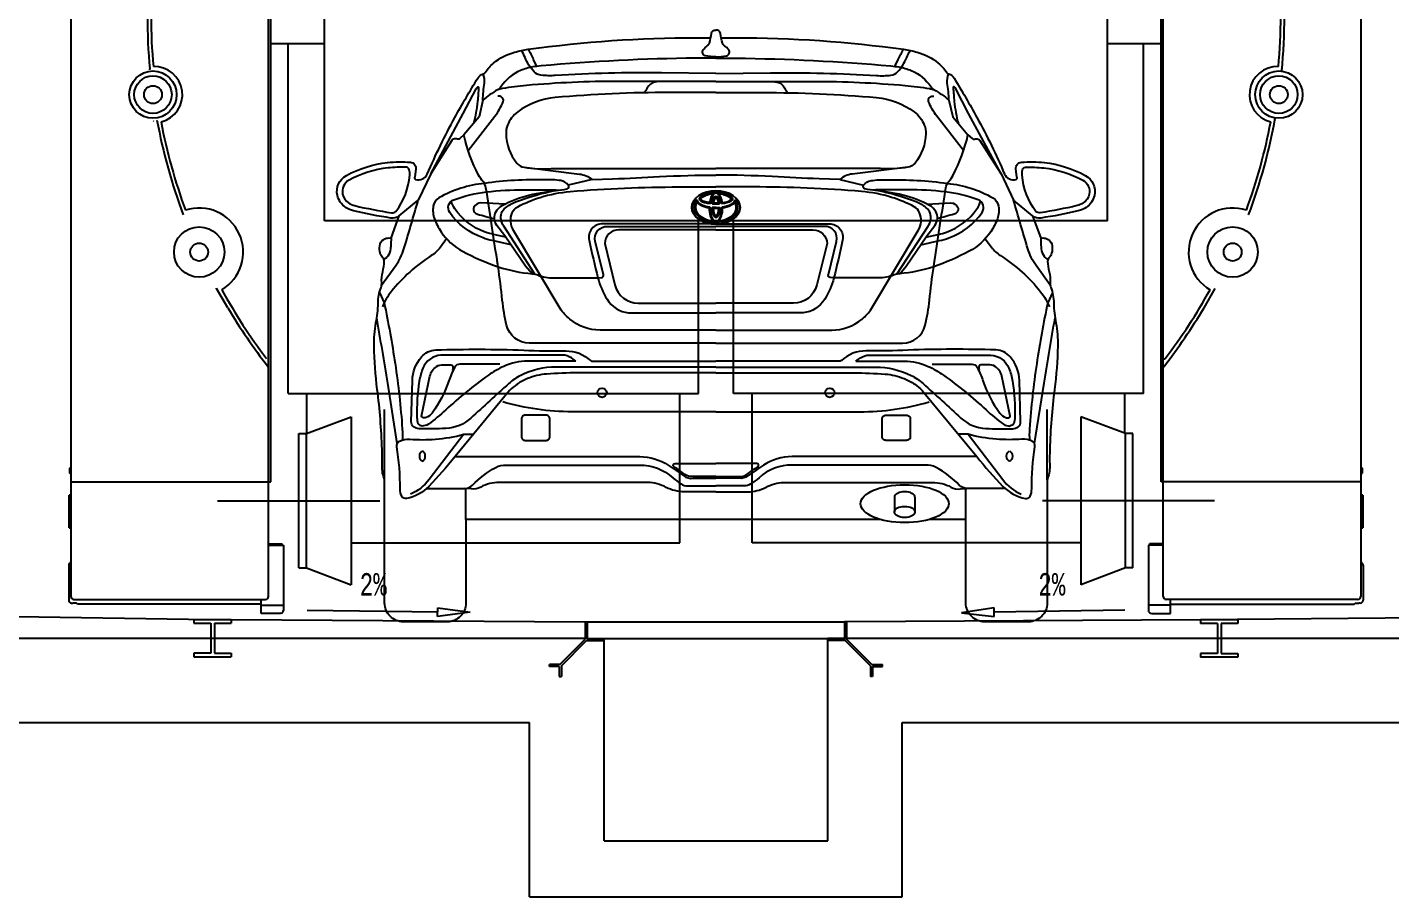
# Model space of a CAD drawing. Header units: millimetres. Extents: x -6354 to 26360, y -281 to 28373.
# Drawn here: x 20352 to 24010, y 23685 to 26016 of the extents above; entities that cross this region are included whole.
import ezdxf
from ezdxf.enums import TextEntityAlignment as Align

# ---------------------------------------------------------------- set-up
doc = ezdxf.new("R2010")
doc.units = ezdxf.units.MM
for name, color, linetype in [('dwgmodels.com', 250, 'Continuous'), ('eguipment', 250, 'Continuous'), ('wall', 5, 'Continuous')]:
    doc.layers.add(name, color=color, linetype=linetype)
doc.styles.add('LC-TXT-111-0', font='MONOTXT')

# ---------------------------------------------------------------- blocks, each defined once
blk = doc.blocks.new('t-1')
at = {"color": 0}
for points in [[(-16.4, -32.1), (-15, -34.8)], [(-6.9, -32.9), (-9.8, -35.2)], [(6.9, -32.9), (9.8, -35.2)], [(16.4, -32.1), (15, -34.8)], [(-17.2, -45.8), (-15.6, -44.4)], [(0, -44.7), (-10.2, -44.7)], [(-7.5, -46.9), (-10.2, -44.7)], [(0, -44.7), (10.2, -44.7)], [(7.5, -46.9), (10.2, -44.7)], [(17.2, -45.8), (15.6, -44.4)]]:
    blk.add_lwpolyline(points, dxfattribs=at)
for centre, radius, start, end in [((-40.5, -25.8), 9.96, 174.0295, 201.139), ((-0.2, -81.4), 76.6, 56.5137, 121.8537), ((-2.4, -73.3), 65.7, 93.5865, 121.7701), ((0.4, -17.9), 12.3, 91.8228, 124.2463), ((-0.4, -17.9), 12.3, 55.7537, 88.1772), ((2.4, -73.3), 65.7, 58.2299, 86.4135), ((40.5, -25.8), 9.96, 338.861, 5.9705), ((0, -70.2), 13, 240.0829, 299.9171)]:
    blk.add_arc(centre, radius, start, end, dxfattribs=at)
blk.add_ellipse((0, -44.7), major_axis=(-64.7, 0), ratio=0.69025, dxfattribs=at)
for centre, major_axis, ratio, start_param, end_param in [((0, -44.7), (58.2, 0), 0.684036, 2.616787, 6.807991), ((0, -44.7), (54.6, 0), 0.679783, 8.999413, 10.876174), ((0, -24.3), (-50.4, 0), 0.417931, 6.302002, 7.54017), ((0, -26.1), (-50.4, 0), 0.417931, 6.440848, 7.505009), ((0, -21.8), (-44.2, 0), 0.310977, 5.876955, 7.507062), ((0, -44.7), (0, 39.8), 0.432862, 0.38714, 1.249954), ((0, -44.7), (0, 38.6), 0.402847, 4.972412, 7.593958), ((0, -43.4), (0, 28.1), 0.363064, 5.007946, 7.558424), ((0, -21.8), (-44.2, 0), 0.310977, 1.347953, 1.79364), ((0, -43.2), (0, 24.7), 0.308126, 5.140053, 7.426318), ((0, -21.8), (-40, 0), 0.282166, 7.680241, 8.027722), ((0, -44.7), (0, 39.8), 0.432862, 5.033232, 5.896045), ((0, -44.7), (54.6, 0), 0.679783, 4.83179, 6.70855), ((0, -21.8), (-44.2, 0), 0.310977, 1.917716, 3.45625), ((0, -24.3), (-50.4, 0), 0.417931, 8.167793, 9.405961), ((0, -21.8), (-40, 0), 0.282166, 8.275298, 9.816449), ((0, -26.1), (-50.4, 0), 0.417931, 8.202954, 9.267115), ((0, -44.7), (0, 39.8), 0.432862, 1.599883, 2.754453), ((0, -44.7), (0, 38.6), 0.402847, 7.845757, 11.003798), ((0, -43.4), (0, 28.1), 0.363064, 7.898575, 10.95098), ((0, -43.2), (0, 24.7), 0.308126, 8.004807, 10.844749), ((0, -26.1), (-50.4, 0), 0.417931, 7.704338, 8.003626), ((0, -44.7), (0, 39.8), 0.432862, 3.528733, 4.683302)]:
    blk.add_ellipse(centre, major_axis=major_axis, ratio=ratio, start_param=start_param, end_param=end_param, dxfattribs=at)
at = {"color": 0, "extrusion": (0, 0, -1)}
blk.add_ellipse((0, -21.8), major_axis=(40, 0), ratio=0.282166, start_param=8.275298, end_param=9.816449, dxfattribs=at)
blk = doc.blocks.new('Toyota ch-r_back_dwgmodels.com')
at = {"color": 0}
for points in [[(0, 1514.1), (0, 1514.1, -0.057724), (-28.5, 1517.4, -0.53508), (-34.3, 1533.1, -0.09646), (-23, 1543.7, 0.18714), (-17.4, 1551.2, 0.033268), (-12.1, 1576.9, -0.411502), (0, 1586.2, -4.829672)], [(0, 1514.1), (0, 1514.1, 0.057724), (28.5, 1517.4, 0.53508), (34.3, 1533.1, 0.09646), (23, 1543.7, -0.18714), (17.4, 1551.2, -0.033268), (12.1, 1576.9, 0.411502), (0, 1586.2, 4.829672)], [(441.1, 274.2), (0, 274.2), (0, 274.2), (0, 274.2), (-670.5, 274.2), (-670.5, 50, -0.414214), (-720.5, 0), (-838.5, 0, -0.414214), (-888.5, 50), (-888.5, 380.4, -0.102474), (-895.4, 417.7, 0.013685), (-895.5, 462.7, 0.024051), (-908.3, 622.4, -0.0272), (-916.8, 738.9, -0.0483), (-911.9, 801.4, 0.011425), (-908, 827.1, 0.030208), (-906.2, 853.9, -0.089596), (-898.2, 896.3, 0.111855), (-896.4, 908.3, -0.083761), (-893.8, 938.4, 0.054112), (-889.8, 966, 0.21598), (-894.1, 976.6, -0.142816), (-900.5, 987.6, -0.090846), (-901.8, 1007.6, -0.227033), (-890.9, 1024.9, -0.148416), (-876.7, 1028.8), (-871.1, 1028.6), (-849.5, 1087.9, -0.202001), (-871.9, 1082.2, -0.02169), (-972, 1101.4, -0.090111), (-993.4, 1110.8, -0.191692), (-1015.3, 1142.8, -0.335751), (-990.9, 1196.4, -0.095704), (-881.2, 1230.9, -0.049343), (-819.3, 1231.8, -0.429644), (-804.6, 1213.6), (-807.5, 1192.6, 0.520441), (-805.4, 1185.8, 0.386175), (-774.2, 1200, -0.023413), (-700.2, 1351.4, -0.012136), (-638.9, 1457.1, -0.180919), (-624.5, 1468.4, 0.168829), (-618.9, 1472.6, -0.071234), (-596.2, 1497.5, -0.104865), (-539.8, 1526.9, -0.033459), (-503.2, 1534.5, -0.034486), (-53.6, 1565.5), (-14, 1565.5)], [(14, 1565.5), (53.6, 1565.5, -0.034486), (503.2, 1534.5, -0.033459), (539.8, 1526.9, -0.104865), (596.2, 1497.5, -0.071234), (618.9, 1472.6, 0.168829), (624.5, 1468.4, -0.180919), (638.9, 1457.1, -0.012136), (700.2, 1351.4, -0.023413), (774.2, 1200, 0.386175), (805.4, 1185.8, 0.520441), (807.5, 1192.6), (804.6, 1213.6, -0.429644), (819.3, 1231.8, -0.049343), (881.2, 1230.9, -0.095704), (990.9, 1196.4, -0.335751), (1015.3, 1142.8, -0.191692), (993.4, 1110.8, -0.090111), (972, 1101.4, -0.02169), (871.9, 1082.2, -0.202001), (849.5, 1087.9), (871.1, 1028.6), (876.7, 1028.8, -0.148416), (890.9, 1024.9, -0.227033), (901.8, 1007.6, -0.090846), (900.5, 987.6, -0.142816), (894.1, 976.6, 0.21598), (889.8, 966, 0.054112), (893.8, 938.4, -0.083761), (896.4, 908.3, 0.111855), (898.2, 896.3, -0.089596), (906.2, 853.9, 0.030208), (908, 827.1, 0.011425), (911.9, 801.4, -0.0483), (916.8, 738.9, -0.0272), (908.3, 622.4, 0.024051), (895.5, 462.7, 0.013685), (895.4, 417.7, -0.102474), (888.5, 380.4), (888.5, 50, -0.414214), (838.5, 0), (720.5, 0, -0.414214), (670.5, 50), (670.5, 274.2), (571.7, 274.2)], [(0, 1511.1), (-53.6, 1510.6, 0.020313), (-469.1, 1489.9, 0.017514), (-490.8, 1487.2, 0.060595), (-523.9, 1477.6, 0.143948), (-577, 1433.9, -0.113212), (-585.6, 1425.9, 0.043357), (-625.2, 1398.3)], [(0, 1469.8), (-146.1, 1471.5, 0.019115), (-430.8, 1464.1, -0.044065), (-469.2, 1465, -0.176369), (-487.5, 1474.1, -0.097222), (-511.8, 1512.3, 0.051914), (-521.6, 1531.3, 7.70524)], [(-480, 1488.7), (-488.9, 1507.4, 0.022337), (-503.2, 1534.5, 1.716301)], [(0, 1469.8), (146.1, 1471.5, -0.019115), (430.8, 1464.1, 0.044065), (469.2, 1465, 0.176369), (487.5, 1474.1, 0.097222), (511.8, 1512.3, -0.051914), (521.6, 1531.3, -7.70524)], [(0, 1511.1), (53.6, 1510.6, -0.020313), (469.1, 1489.9, -0.017514), (490.8, 1487.2, -0.060595), (523.9, 1477.6, -0.143948), (577, 1433.9, 0.113212), (585.6, 1425.9, -0.043357), (625.2, 1398.3)], [(480, 1488.7), (488.9, 1507.4, -0.022337), (503.2, 1534.5, -1.716301)], [(-625.2, 1398.3), (-625.2, 1398.3, -0.082793), (-625.2, 1398.3, -0.030268), (-620.7, 1444.1, 0.128298), (-624.5, 1468.4, 4.807316)], [(625.2, 1398.3), (625.2, 1398.3, 0.082793), (625.2, 1398.3, 0.030268), (620.7, 1444.1, -0.128298), (624.5, 1468.4, -4.807316)], [(-765, 1200.3), (-677.8, 1362.7), (-643.3, 1428.3, -0.10857), (-638.9, 1433.5, -0.640649), (-636.5, 1432.3, -0.01119), (-639.4, 1394.7, -0.041627), (-650.3, 1335.4, -0.764993)], [(0, 1448.5), (-262.3, 1448.5, 0.022462), (-507.8, 1437.5, 0.01668), (-572.7, 1429.4, 0.053857), (-585.6, 1425.9, 4.059231)], [(-152.2, 1448.5), (-164.2, 1446.7, 0.183637), (-184.1, 1431, -0.027959), (-192.6, 1418, 0.40818)], [(0, 1448.5), (262.3, 1448.5, -0.022462), (507.8, 1437.5, -0.01668), (572.7, 1429.4, -0.053857), (585.6, 1425.9, -4.059231)], [(152.2, 1448.5), (164.2, 1446.7, -0.183637), (184.1, 1431, 0.027959), (192.6, 1418, -0.40818)], [(765, 1200.3), (677.8, 1362.7), (643.3, 1428.3, 0.10857), (638.9, 1433.5, 0.640649), (636.5, 1432.3, 0.01119), (639.4, 1394.7, 0.041627), (650.3, 1335.4, 0.764993)], [(-664.5, 1263.5), (-592.6, 1355.4, 0.074419), (-570.6, 1394.3, 0.362458), (-574.8, 1406.5, 0.150677), (-584.8, 1409, -0.071555)], [(0, 1418.7), (0, 1418.7), (-124.4, 1418.7, 0.022257), (-431.1, 1405.1, 0.137959), (-531.6, 1366.9, 0.141001), (-559, 1331, 0.100445), (-563, 1308.4, 0.163547), (-534.1, 1229.7, 0.185156), (-514.7, 1218.4, 0.055537), (-441.9, 1214.6), (0, 1214.6)], [(0, 1418.7), (0, 1418.7), (124.4, 1418.7, -0.022257), (431.1, 1405.1, -0.137959), (531.6, 1366.9, -0.141001), (559, 1331, -0.100445), (563, 1308.4, -0.163547), (534.1, 1229.7, -0.185156), (514.7, 1218.4, -0.055537), (441.9, 1214.6), (0, 1214.6)], [(664.5, 1263.5), (592.6, 1355.4, -0.074419), (570.6, 1394.3, -0.362458), (574.8, 1406.5, -0.150677), (584.8, 1409, 0.071555)], [(-676.1, 1304.9), (-687, 1295, -0.27772), (-693.2, 1293.7, 0.174255), (-703.7, 1293.7, 0.176963), (-707.9, 1290.2), (-739.4, 1241.1), (-765, 1200.3)], [(0, 746.8), (-500.5, 746.8, -0.347315), (-561.4, 794.9, -0.032533), (-572.9, 862.4, 0.010444), (-584.1, 951.8, 0.004559), (-585.1, 958.5, -0.003387), (-587.1, 971, 0.001211), (-616.7, 1163.4, 0.143847), (-624.4, 1179.8, -0.061586), (-636.4, 1197.2, -0.063511), (-676.1, 1304.9, 2.617598)], [(0, 746.8), (500.5, 746.8, 0.347315), (561.4, 794.9, 0.032533), (572.9, 862.4, -0.010444), (584.1, 951.8, -0.004559), (585.1, 958.5, 0.003387), (587.1, 971, -0.001211), (616.7, 1163.4, -0.143847), (624.4, 1179.8, 0.061586), (636.4, 1197.2, 0.063511), (676.1, 1304.9, -2.617598)], [(676.1, 1304.9), (687, 1295, 0.27772), (693.2, 1293.7, -0.174255), (703.7, 1293.7, -0.176963), (707.9, 1290.2), (739.4, 1241.1), (765, 1200.3)], [(-514.7, 1218.4), (-365.8, 1200.1, -0.146243), (-332, 1185.3), (-277, 1187.2, 0.005763), (-151.3, 1193.1, -0.015258), (0, 1197.2, -663.357857)], [(514.7, 1218.4), (365.8, 1200.1, 0.146243), (332, 1185.3), (277, 1187.2, -0.005763), (151.3, 1193.1, 0.015258), (0, 1197.2, 663.357857)], [(-549.4, 1010), (-599.9, 1021.8, -0.034673), (-624.6, 1028.8, -0.155395), (-713.9, 1097.2, -0.489996), (-703.3, 1131.1, -0.059965), (-615, 1152.4, -0.030897), (-515, 1157.9), (-428.9, 1157.4, 0.073621), (-399.4, 1160.4, 0.540013), (-395.9, 1170.7, 0.193534), (-416.1, 1182.4, 0.045057), (-458.3, 1184.8, 0.037961), (-621, 1175.2, 0.028891), (-621, 1175.2, 0.103161), (-743.1, 1136.4, 0.215532), (-758.1, 1113.9, 0.12873), (-754.9, 1080.2, 0.061591), (-737.3, 1045.6, 0.121255), (-679.3, 993.2, 0.041346), (-584.1, 951.8, 0.061957), (-493, 932.9, -0.071556), (-478, 929.5, 0.091809), (-436, 921.7), (-316.3, 921.7)], [(549.4, 1010), (599.9, 1021.8, 0.034673), (624.6, 1028.8, 0.155395), (713.9, 1097.2, 0.489996), (703.3, 1131.1, 0.059965), (615, 1152.4, 0.030897), (515, 1157.9), (428.9, 1157.4, -0.073621), (399.4, 1160.4, -0.540013), (395.9, 1170.7, -0.193534), (416.1, 1182.4, -0.045057), (458.3, 1184.8, -0.037961), (621, 1175.2, -0.028891), (621, 1175.2, -0.103161), (743.1, 1136.4, -0.215532), (758.1, 1113.9, -0.12873), (754.9, 1080.2, -0.061591), (737.3, 1045.6, -0.121255), (679.3, 993.2, -0.041346), (584.1, 951.8, -0.061957), (493, 932.9, 0.071556), (478, 929.5, -0.091809), (436, 921.7), (316.3, 921.7)], [(-493, 932.9), (-510.5, 953.6), (-566, 1034.1), (-587.2, 1062.2, -0.299121), (-589.7, 1099.7, -0.138174), (-573.3, 1115.9, -0.069552), (-501.8, 1143.4, -0.031368), (-417.9, 1157.5, -7.016006)], [(-485.4, 931.7), (-569.1, 1060.2, -0.096983), (-576.2, 1077.6, -0.279022), (-564.3, 1109.8, -0.076645), (-537.3, 1125.3, -0.043117), (-431.2, 1156, -0.043117)], [(0, 781.7), (0, 781.7), (-310.5, 781.7, -0.175688), (-392.1, 811.3, -0.069718), (-417.6, 839.5), (-542.8, 1049.1, -0.236304), (-546.3, 1096.4, -0.176904), (-531.5, 1112.6, -0.044379), (-471.1, 1137.6, -0.055261), (-390.5, 1153.3, -0.020072), (-99.2, 1165.6), (0, 1165.6)], [(0, 781.7), (0, 781.7), (310.5, 781.7, 0.175688), (392.1, 811.3, 0.069718), (417.6, 839.5), (542.8, 1049.1, 0.236304), (546.3, 1096.4, 0.176904), (531.5, 1112.6, 0.044379), (471.1, 1137.6, 0.055261), (390.5, 1153.3, 0.020072), (99.2, 1165.6), (0, 1165.6)], [(493, 932.9), (510.5, 953.6), (566, 1034.1), (587.2, 1062.2, 0.299121), (589.7, 1099.7, 0.138174), (573.3, 1115.9, 0.069552), (501.8, 1143.4, 0.031368), (417.9, 1157.5, 7.016006)], [(485.4, 931.7), (569.1, 1060.2, 0.096983), (576.2, 1077.6, 0.279022), (564.3, 1109.8, 0.076645), (537.3, 1125.3, 0.043117), (431.2, 1156, 0.043117)], [(-896.6, 902.2), (-858.6, 955.4, 0.082311), (-836.8, 999.8, 0.00358), (-798.4, 1130.5, 0.942361)], [(-563.5, 1030.5), (-596.3, 1038.1, -0.034921), (-618.9, 1044.6, -0.155395), (-700.1, 1106.8, -0.094176), (-710, 1127.2)], [(-566.2, 1119.8), (-630.2, 1122.5, 0.296134), (-649, 1111.4, 0.303856), (-647.3, 1097.9, 0.14084), (-639.3, 1092.8, 0.01543), (-594, 1080.6, -3.910626)], [(563.5, 1030.5), (596.3, 1038.1, 0.034921), (618.9, 1044.6, 0.155395), (700.1, 1106.8, 0.094176), (710, 1127.2)], [(566.2, 1119.8), (630.2, 1122.5, -0.296134), (649, 1111.4, -0.303856), (647.3, 1097.9, -0.14084), (639.3, 1092.8, -0.01543), (594, 1080.6, 3.910626)], [(896.6, 902.2), (858.6, 955.4, -0.082311), (836.8, 999.8, -0.00358), (798.4, 1130.5, -0.942361)], [(0, 1067), (0, 1067), (-304, 1067, 0.477665), (-340, 1022.5, 0.00941), (-316.3, 921.7, 0.077109), (-291.9, 864.5, 0.228003), (-234.3, 827.9), (0, 827.9)], [(0, 1067), (0, 1067), (304, 1067, -0.477665), (340, 1022.5, -0.00941), (316.3, 921.7, -0.077109), (291.9, 864.5, -0.228003), (234.3, 827.9), (0, 827.9)], [(-722.3, 1026.7), (-739.1, 1004.2, -0.089619), (-763.5, 981.5, 0.081774), (-871, 884.6, 0.070747), (-894.7, 844.5, -0.316193)], [(-871.1, 1028.6), (-871.7, 1013.2, -0.020521), (-872.8, 999.3, -0.118329), (-880.2, 979.6, -0.170608), (-890.8, 971.8, 6.590327)], [(-316.3, 921.7), (-306.4, 922.7, 0.513782), (-301.7, 930.8), (-323.6, 1019.5, -0.499884), (-290.6, 1059.8), (0, 1059.8)], [(0, 1050.8), (-260.2, 1050.8, 0.407306), (-298.2, 1013.7), (-270.8, 903, 0.34289), (-208.2, 853.7), (0, 853.7)], [(316.3, 921.7), (306.4, 922.7, -0.513782), (301.7, 930.8), (323.6, 1019.5, 0.499884), (290.6, 1059.8), (0, 1059.8)], [(0, 1050.8), (260.2, 1050.8, -0.407306), (298.2, 1013.7), (270.8, 903, -0.34289), (208.2, 853.7), (0, 853.7)], [(722.3, 1026.7), (739.1, 1004.2, 0.089619), (763.5, 981.5, -0.081774), (871, 884.6, -0.070747), (894.7, 844.5, 0.316193)], [(871.1, 1028.6), (871.7, 1013.2, 0.020521), (872.8, 999.3, 0.118329), (880.2, 979.6, 0.170608), (890.8, 971.8, -6.590327)], [(-902.6, 882.2), (-889.9, 855.1), (-889.9, 855.1, -0.014385), (-860.5, 692.3, -0.019904), (-841.2, 517.2, -0.035052), (-841.2, 485.4, -0.932271)], [(902.6, 882.2), (889.9, 855.1), (889.9, 855.1, 0.014385), (860.5, 692.3, 0.019904), (841.2, 517.2, 0.035052), (841.2, 485.4, 0.932271)], [(-854.5, 477.8), (-880.3, 639.4, 0.00442), (-909.8, 814.3, 2.726666)], [(854.5, 477.8), (880.3, 639.4, -0.00442), (909.8, 814.3, -2.726666)], [(0, 682.6), (-428.7, 682.6, 0.116472), (-523.5, 660.2, 0.066516), (-555.7, 638.4, 0.004448), (-657, 546.1, -0.177062), (-724.1, 518.1, -0.01696), (-796.1, 517.2, -0.162474), (-810.9, 522.5, -0.234412), (-817.3, 535.9), (-814.2, 646.8, -0.173466), (-789.6, 710.1, -0.2082), (-751.2, 728.5, -0.018928), (-515.4, 727.9, 0.012566), (-402.9, 726.1, -0.193976), (-336.5, 700.1, 0.262151), (-330, 698.5), (0, 698.5)], [(-737.6, 714.4, 0.294334), (-785.9, 679.7, 0.053286), (-795.5, 644.7, 0.04828), (-801.8, 547.5, 0.063805), (-799.2, 531.2, 0.159631), (-788.7, 524.7, 25.38049)], [(-375.7, 698.4), (-505.2, 698.4, 0.107113), (-569.2, 684.6, 0.047853), (-610.4, 660.8, 0.032683), (-724.7, 567.8, -0.031975), (-771.1, 529.8, -0.170679), (-788.7, 524.7, 5.669223)], [(-375.7, 698.4), (-382.5, 703.6, 0.104152), (-405.1, 714.4), (-737.6, 714.4)], [(0, 682.6), (428.7, 682.6, -0.116472), (523.5, 660.2, -0.066516), (555.7, 638.4, -0.004448), (657, 546.1, 0.177062), (724.1, 518.1, 0.01696), (796.1, 517.2, 0.162474), (810.9, 522.5, 0.234412), (817.3, 535.9), (814.2, 646.8, 0.173466), (789.6, 710.1, 0.2082), (751.2, 728.5, 0.018928), (515.4, 727.9, -0.012566), (402.9, 726.1, 0.193976), (336.5, 700.1, -0.262151), (330, 698.5), (0, 698.5)], [(375.7, 698.4), (382.5, 703.6, -0.104152), (405.1, 714.4), (737.6, 714.4)], [(375.7, 698.4), (505.2, 698.4, -0.107113), (569.2, 684.6, -0.047853), (610.4, 660.8, -0.032683), (724.7, 567.8, 0.031975), (771.1, 529.8, 0.170679), (788.7, 524.7, -5.669223)], [(737.6, 714.4, -0.294334), (785.9, 679.7, -0.053286), (795.5, 644.7, -0.04828), (801.8, 547.5, -0.063805), (799.2, 531.2, -0.159631), (788.7, 524.7, -25.38049)], [(0, 667.1), (-370, 667.1, 0.019149), (-454.2, 663.9, 0.078576), (-505.2, 651.8, 0.050528), (-533.2, 636.7, 0.055841), (-553.5, 619.5), (-699.5, 442.6, -0.018068), (-770, 363, -0.154521), (-829.7, 330.3, -0.337321), (-842.7, 336.7, -0.119242), (-847.2, 355.9, 0.042743), (-855.8, 469.3, -0.32526), (-848.5, 483.9, -0.139413), (-820.9, 489.4, 0.039932), (-752.2, 489.4, 0.044858), (-676.2, 502.4, -13.264661)], [(-579.9, 690.5), (-686.6, 690.5, 0.276018), (-700.5, 682.2, 0.042269), (-716.4, 645.5, -0.078847), (-761.4, 559.5, -0.144934), (-777.4, 547.4, -0.181917), (-787, 547.5, -0.311512), (-789.7, 551.5), (-766.9, 658.3, -0.196801), (-749.3, 684.1, -0.164131), (-730.1, 689.1), (-710.8, 689.1, -0.335057), (-705.9, 685.4, -0.161589), (-706.3, 675.4, -0.293076)], [(0, 667.1), (370, 667.1, -0.019149), (454.2, 663.9, -0.078576), (505.2, 651.8, -0.050528), (533.2, 636.7, -0.055841), (553.5, 619.5), (699.5, 442.6, 0.018068), (770, 363, 0.154521), (829.7, 330.3, 0.337321), (842.7, 336.7, 0.119242), (847.2, 355.9, -0.042743), (855.8, 469.3, 0.32526), (848.5, 483.9, 0.139413), (820.9, 489.4, -0.039932), (752.2, 489.4, -0.044858), (676.2, 502.4, 13.264661)], [(579.9, 690.5), (686.6, 690.5, -0.276018), (700.5, 682.2, -0.042269), (716.4, 645.5, 0.078847), (761.4, 559.5, 0.144934), (777.4, 547.4, 0.181917), (787, 547.5, 0.311512), (789.7, 551.5), (766.9, 658.3, 0.196801), (749.3, 684.1, 0.164131), (730.1, 689.1), (710.8, 689.1, 0.335057), (705.9, 685.4, 0.161589), (706.3, 675.4, 0.293076)], [(0, 562.9), (0, 562.9), (-385.8, 562.9, -0.070062), (-571.9, 589.2, 0.78172)], [(0, 562.9), (0, 562.9), (385.8, 562.9, 0.070062), (571.9, 589.2, -0.78172)], [(-511.4, 553.7, 0.414214), (-521.4, 543.7), (-521.4, 496.2, 0.414214), (-511.4, 486.2), (-455.7, 486.2, 0.414214), (-445.7, 496.2), (-445.7, 543.7)], [(-445.7, 543.7, 0.414214), (-455.7, 553.7), (-511.4, 553.7)], [(445.7, 543.7, -0.414214), (455.7, 553.7), (511.4, 553.7)], [(511.4, 553.7, -0.414214), (521.4, 543.7), (521.4, 496.2, -0.414214), (511.4, 486.2), (455.7, 486.2, -0.414214), (445.7, 496.2), (445.7, 543.7)], [(-676.2, 502.4), (-769.4, 381, -0.124932), (-819, 341.9, -0.21265)], [(676.2, 502.4), (769.4, 381, 0.124932), (819, 341.9, 0.21265)], [(-699.5, 442.6), (-204.4, 442.6, -0.146164), (-127.7, 419.6, -0.012302), (-86, 390.8, 0.188734), (-62.3, 384.6), (0, 384.6)], [(699.5, 442.6), (204.4, 442.6, 0.146164), (127.7, 419.6, 0.012302), (86, 390.8, -0.188734), (62.3, 384.6), (0, 384.6)], [(-775.7, 357.5), (-775.7, 357.5), (-673.3, 357.5, 0.202783), (-652.9, 366.1, -0.074224), (-590.7, 413.6, -0.143912), (-561.4, 420.1), (-204.4, 420.1, -0.184513), (-115.7, 386.2, 0.039147), (-93.5, 369.3, 0.16111), (-75.8, 364.7), (0, 364.7)], [(0, 389.6), (-62.6, 389.6, -0.191263), (-83.1, 394.9, 0.008637), (-112.3, 415.4, -0.739268), (-109.5, 424.6), (0, 424.6)], [(0, 389.6), (62.6, 389.6, 0.191263), (83.1, 394.9, -0.008637), (112.3, 415.4, 0.739268), (109.5, 424.6), (0, 424.6)], [(775.7, 357.5), (775.7, 357.5), (673.3, 357.5, -0.202783), (652.9, 366.1, 0.074224), (590.7, 413.6, 0.143912), (561.4, 420.1), (204.4, 420.1, 0.184513), (115.7, 386.2, -0.039147), (93.5, 369.3, -0.16111), (75.8, 364.7), (0, 364.7)], [(0, 348.5), (0, 348.5), (-85.4, 348.5, -0.121394), (-133.3, 360.3, 0.109759), (-182.6, 373.6), (-581.2, 373.6, 0.125149), (-630.5, 361.1, -0.15182), (-656.3, 355.9), (-673.3, 357.5)], [(0, 348.5), (0, 348.5), (85.4, 348.5, 0.121394), (133.3, 360.3, -0.109759), (182.6, 373.6), (581.2, 373.6, -0.125149), (630.5, 361.1, 0.15182), (656.3, 355.9), (673.3, 357.5)]]:
    blk.add_lwpolyline(points, format="xyb", dxfattribs=at)
for points in [[(-625.2, 1398.3), (-635.1, 1353.3), (-676.1, 1304.9)], [(625.2, 1398.3), (635.1, 1353.3), (676.1, 1304.9)], [(-765, 1200.3), (-798.4, 1130.5)], [(-332, 1185.3), (-395.9, 1170.7)], [(332, 1185.3), (395.9, 1170.7)], [(765, 1200.3), (798.4, 1130.5)], [(-849.5, 1087.9), (-798.4, 1130.5)], [(849.5, 1087.9), (798.4, 1130.5)], [(-888.5, 380.4), (-888.5, 568.9)], [(888.5, 380.4), (888.5, 568.9)], [(-676.2, 502.4), (-650.1, 502.4)], [(676.2, 502.4), (650.1, 502.4)], [(-670.5, 274.2), (-670.5, 357.2)], [(478.8, 333.7), (478.8, 294.4)], [(533.9, 333.7), (533.9, 294.4)], [(670.5, 274.2), (670.5, 357.2)]]:
    blk.add_lwpolyline(points, dxfattribs=at)
for points in [[(-858.3, 1099.4, 0.139771), (-821.4, 1197, 0.091692), (-822.6, 1211.1, 0.294582), (-830.3, 1218.1, 0.041078), (-879.5, 1216.5, 0.095704), (-984, 1183.7, 0.335751), (-1001.2, 1146, 0.191692), (-985.4, 1122.8, 0.090111), (-968.7, 1115.5, 0.02169), (-869.8, 1096.4, 0.202001), (-858.3, 1099.4)], [(858.3, 1099.4, -0.139771), (821.4, 1197, -0.091692), (822.6, 1211.1, -0.294582), (830.3, 1218.1, -0.041078), (879.5, 1216.5, -0.095704), (984, 1183.7, -0.335751), (1001.2, 1146, -0.191692), (985.4, 1122.8, -0.090111), (968.7, 1115.5, -0.02169), (869.8, 1096.4, -0.202001), (858.3, 1099.4)]]:
    blk.add_lwpolyline(points, format="xyb", close=True, dxfattribs=at)
for centre in [(-305.5, 614), (305.5, 614)]:
    blk.add_circle(centre, 12.5, dxfattribs=at)
at = {"color": 0, "extrusion": (0, 0, -1)}
blk.add_ellipse((-787.5, 443.9), major_axis=(0, 13), ratio=0.611321, dxfattribs=at)
at = {"color": 0}
for centre, major_axis, ratio in [((787.5, 443.9), (0, 13), 0.611321), ((506.4, 316.5), (118.3, 0), 0.429268), ((506.4, 294.4), (-27.5, 0), 0.542075)]:
    blk.add_ellipse(centre, major_axis=major_axis, ratio=ratio, dxfattribs=at)
blk.add_ellipse((506.4, 333.7), major_axis=(-27.5, 0), ratio=0.542075, start_param=3.141593, end_param=6.283185, dxfattribs=at)
blk.add_blockref('t-1', (0, 1155.5), dxfattribs=at)
at = {"color": 0, "xscale": -1}
blk.add_blockref('t-1', (0, 1155.5), dxfattribs=at)

msp = doc.modelspace()

# ---------------------------------------------------------------- linework, layer by layer
at = {"layer": 'eguipment', "color": 18, "true_color": 0x000000}
for p, q in [((20469.6, 27597.5), (20469.6, 24490.5)), ((20999.6, 24490.5), (20999.6, 27597.5)), ((23399.6, 24490.5), (23399.6, 27597.5)), ((23929.6, 27597.5), (23929.6, 24490.5)), ((21005.7, 24797.5), (21005.7, 27319.5)), ((23393.5, 24797.5), (23393.5, 27316)), ((21149.6, 25497.5), (21149.6, 26497.5)), ((23249.6, 25497.5), (23249.6, 26497.5)), ((23393.5, 25972.5), (23393.5, 26022.5)), ((21005.7, 25972.5), (21149.6, 25972.5)), ((21052.6, 25034.5), (21052.6, 25972.5)), ((23249.6, 25972.5), (23393.5, 25972.5)), ((23346.6, 25034.5), (23346.6, 25972.5)), ((20681.2, 25903.9), (20681.2, 25904.3)), ((23718, 25903.9), (23718, 25904.3)), ((20700.3, 25767), (20700.3, 25767.3)), ((23698.9, 25767), (23698.9, 25767.3)), ((23249.6, 25497.5), (21149.6, 25497.5)), ((22152.6, 25034.5), (22152.6, 25497.5)), ((22246.6, 25034.5), (22246.6, 25497.5)), ((23628.3, 25512.6), (23628.4, 25512.8)), ((20860.5, 25316.2), (20860.5, 25316.3)), ((20890.3, 25264.1), (20860.5, 25316.2)), ((23508.9, 25264.1), (23538.7, 25316.2)), ((23399.5, 25127.7), (23404.6, 25127.7)), ((23399.6, 25114), (23399.6, 25127.7)), ((23399.6, 25102.8), (23399.6, 25114)), ((23399.6, 25086.8), (23399.6, 25102.8)), ((21052.6, 25034.5), (22152.6, 25034.5)), ((21102.6, 24927.3), (21102.6, 25034.5)), ((22102.6, 24634.5), (22102.6, 25034.5)), ((23346.6, 25034.5), (22246.6, 25034.5)), ((22296.6, 24634.5), (22296.6, 25034.5)), ((23296.6, 24927.3), (23296.6, 25034.5)), ((21101.1, 24926.7), (21221.1, 24971.7)), ((21221.1, 24971.7), (21221.1, 24521.7)), ((23298.1, 24926.7), (23178.1, 24971.7)), ((23178.1, 24971.7), (23178.1, 24521.7)), ((21081.1, 24566.7), (21081.1, 24926.7)), ((21081.1, 24926.7), (21101.1, 24926.7)), ((21101.1, 24566.7), (21101.1, 24926.7)), ((23298.1, 24566.7), (23298.1, 24926.7)), ((23318.1, 24926.7), (23298.1, 24926.7)), ((23318.1, 24566.7), (23318.1, 24926.7)), ((20466.4, 24834.3), (20467.6, 24835.5)), ((20467.6, 24835.5), (20466.4, 24834.3)), ((20466.4, 24834.3), (20466.4, 24833.8)), ((20466.4, 24834.3), (20466.4, 24822.2)), ((20466.4, 24832.8), (20466.4, 24833.8)), ((20466.4, 24820.7), (20466.4, 24832.8)), ((20467.6, 24835.5), (20469.6, 24835.5)), ((20469.6, 24835.5), (20467.6, 24835.5)), ((23929.6, 24835.5), (23931.6, 24835.5)), ((23931.6, 24835.5), (23929.6, 24835.5)), ((23931.6, 24835.5), (23932.8, 24834.3)), ((23932.8, 24834.3), (23931.6, 24835.5)), ((23932.8, 24834.3), (23932.8, 24822.2)), ((23932.8, 24834.3), (23932.8, 24833.8)), ((23932.8, 24832.8), (23932.8, 24833.8)), ((23932.8, 24820.7), (23932.8, 24832.8)), ((20466.4, 24822.2), (20466.4, 24821.1)), ((20466.4, 24820.7), (20466.4, 24821.1)), ((20467.6, 24819.5), (20466.4, 24820.7)), ((20466.4, 24820.7), (20467.6, 24819.5)), ((20469.6, 24819.5), (20467.6, 24819.5)), ((20467.6, 24819.5), (20469.6, 24819.5)), ((20469.6, 24797.5), (21005.7, 24797.5)), ((23929.6, 24797.5), (23393.5, 24797.5)), ((23931.6, 24819.5), (23929.6, 24819.5)), ((23929.6, 24819.5), (23931.6, 24819.5)), ((23932.8, 24820.7), (23931.6, 24819.5)), ((23931.6, 24819.5), (23932.8, 24820.7)), ((23932.8, 24822.2), (23932.8, 24821.1)), ((23932.8, 24820.7), (23932.8, 24821.1)), ((20464.6, 24761.5), (20464.6, 24753.5)), ((20469.6, 24761.5), (20464.6, 24761.5)), ((20464.6, 24761.5), (20469.6, 24761.5)), ((20464.6, 24753.5), (20464.6, 24761.5)), ((23934.6, 24761.5), (23929.6, 24761.5)), ((23929.6, 24761.5), (23934.6, 24761.5)), ((23934.6, 24753.5), (23934.6, 24761.5)), ((23934.6, 24761.5), (23934.6, 24753.5)), ((20464.6, 24682.5), (20464.6, 24753.5)), ((20464.6, 24753.5), (20464.6, 24682.5)), ((23934.6, 24682.5), (23934.6, 24753.5)), ((23934.6, 24753.5), (23934.6, 24682.5)), ((20464.6, 24682.5), (20464.6, 24674.5)), ((20464.6, 24674.5), (20464.6, 24682.5)), ((20464.6, 24674.5), (20469.6, 24674.5)), ((20469.6, 24674.5), (20464.6, 24674.5)), ((23929.6, 24674.5), (23934.6, 24674.5)), ((23934.6, 24674.5), (23929.6, 24674.5)), ((23934.6, 24674.5), (23934.6, 24682.5)), ((23934.6, 24682.5), (23934.6, 24674.5)), ((20469.6, 24631.5), (20469.6, 24631.5)), ((20469.6, 24631.5), (20469.6, 24631)), ((20469.6, 24631), (20469.6, 24631)), ((20999.6, 24631.5), (21033.6, 24631.5)), ((20999.6, 24627.5), (21039.6, 24627.5)), ((21033.6, 24631.5), (21036.6, 24631.5)), ((21036.6, 24627.5), (21036.6, 24631.5)), ((21039.6, 24627.5), (21039.6, 24465)), ((21221.1, 24634.5), (22102.6, 24634.5)), ((23178.1, 24634.5), (22296.6, 24634.5)), ((23359.6, 24627.5), (23359.6, 24465)), ((23399.6, 24627.5), (23359.6, 24627.5)), ((23362.6, 24627.5), (23362.6, 24631.5)), ((23365.6, 24631.5), (23362.6, 24631.5)), ((23399.6, 24631.5), (23365.6, 24631.5)), ((23929.6, 24631.5), (23929.6, 24631.5)), ((23929.6, 24631.5), (23929.6, 24631)), ((23929.6, 24631), (23929.6, 24631)), ((20469.6, 24581.5), (20469.6, 24581.5)), ((23929.6, 24581.5), (23929.6, 24581.5)), ((20463.6, 24574), (20463.6, 24480)), ((21081.1, 24566.7), (21101.1, 24566.7)), ((21101.1, 24566.7), (21221.1, 24521.7)), ((23298.1, 24566.7), (23178.1, 24521.7)), ((23318.1, 24566.7), (23298.1, 24566.7)), ((23935.6, 24574), (23935.6, 24480)), ((20463.6, 24480), (20463.6, 24480)), ((20471.1, 24472.5), (20475.1, 24472.5)), ((20484.6, 24472.5), (20475.1, 24472.5)), ((20477.6, 24482.5), (20991.6, 24482.5)), ((20487.6, 24469.5), (20484.6, 24472.5)), ((20980.1, 24469.5), (20487.6, 24469.5)), ((20980.1, 24445), (20980.1, 24482.5)), ((20980.1, 24466.6), (21039.6, 24466.6)), ((23419.1, 24466.6), (23359.6, 24466.6)), ((23921.6, 24482.5), (23407.6, 24482.5)), ((23419.1, 24445), (23419.1, 24482.5)), ((23419.1, 24469.5), (23911.6, 24469.5)), ((23911.6, 24469.5), (23914.6, 24472.5)), ((23914.6, 24472.5), (23924.1, 24472.5)), ((23928.1, 24472.5), (23924.1, 24472.5)), ((23935.6, 24480), (23935.6, 24480)), ((21030.5, 24445), (20980.1, 24445)), ((21033.5, 24445.6), (21030.5, 24445)), ((21039.6, 24465), (21039.6, 24453)), ((21103, 24453.2), (21453.3, 24449.4)), ((21453.1, 24436.5), (21453.4, 24459.5)), ((21540.7, 24448.4), (21453.1, 24436.5)), ((21453.4, 24459.5), (21540.7, 24448.4)), ((22945.8, 24459.5), (22858.4, 24446.7)), ((22946.1, 24436.5), (22945.8, 24459.5)), ((23296.2, 24453.2), (22945.9, 24448)), ((23359.6, 24465), (23359.6, 24453)), ((23365.6, 24445.6), (23368.7, 24445)), ((23368.7, 24445), (23419.1, 24445)), ((20799.6, 24428.5), (20899.6, 24428.5)), ((20799.6, 24428.5), (20799.6, 24418.5)), ((20799.6, 24418.5), (20844.6, 24418.5)), ((20844.6, 24418.5), (20844.6, 24338.5)), ((20854.6, 24418.5), (20899.6, 24418.5)), ((20854.6, 24418.5), (20854.6, 24338.5)), ((20899.6, 24428.5), (20899.6, 24418.5)), ((21849, 24422.5), (21849, 24375.9)), ((21849, 24422.5), (21854.6, 24422.5)), ((21854.6, 24422.5), (21854.6, 24377.5)), ((22550.2, 24422.5), (22544.6, 24422.5)), ((22544.6, 24422.5), (22544.6, 24377.5)), ((22550.2, 24422.5), (22550.2, 24375.9)), ((23599.6, 24427.5), (23499.6, 24427.5)), ((23499.6, 24427.5), (23499.6, 24417.5)), ((23544.6, 24417.5), (23499.6, 24417.5)), ((23544.6, 24417.5), (23544.6, 24337.5)), ((23599.6, 24417.5), (23554.6, 24417.5)), ((23554.6, 24417.5), (23554.6, 24337.5)), ((23599.6, 24427.5), (23599.6, 24417.5)), ((21781.2, 24308.1), (21849, 24375.9)), ((21785.2, 24304.1), (21852.9, 24371.9)), ((21852.9, 24371.9), (21899.6, 24371.9)), ((21854.6, 24377.5), (21899.6, 24377.5)), ((21899.6, 24371.9), (21899.6, 24377.5)), ((22499.6, 24371.9), (22499.6, 24377.5)), ((22544.6, 24377.5), (22499.6, 24377.5)), ((22546.2, 24371.9), (22499.6, 24371.9)), ((22614, 24304.1), (22546.2, 24371.9)), ((22618, 24308.1), (22550.2, 24375.9)), ((20844.6, 24338.5), (20799.6, 24338.5)), ((20799.6, 24338.5), (20799.6, 24328.5)), ((20799.6, 24328.5), (20899.6, 24328.5)), ((20854.6, 24338.5), (20899.6, 24338.5)), ((20899.6, 24338.5), (20899.6, 24328.5)), ((23544.6, 24337.5), (23499.6, 24337.5)), ((23499.6, 24337.5), (23499.6, 24327.5)), ((23599.6, 24327.5), (23499.6, 24327.5)), ((23554.6, 24337.5), (23599.6, 24337.5)), ((23599.6, 24337.5), (23599.6, 24327.5)), ((21781.2, 24308.1), (21753.1, 24308.1)), ((21753.1, 24302.5), (21753.1, 24308.1)), ((21779.6, 24302.5), (21753.1, 24302.5)), ((21779.6, 24302.5), (21779.6, 24276)), ((21785.2, 24304.1), (21785.2, 24276)), ((22614, 24304.1), (22614, 24276)), ((22618, 24308.1), (22646.1, 24308.1)), ((22619.6, 24302.5), (22646.1, 24302.5)), ((22619.6, 24302.5), (22619.6, 24276)), ((22646.1, 24302.5), (22646.1, 24308.1)), ((21779.6, 24276), (21785.2, 24276)), ((22619.6, 24276), (22614, 24276))]:
    msp.add_line(p, q, dxfattribs=at)
at = {"layer": 'eguipment', "color": 40}
for p, q in [((20862.6, 24746.7), (21298.5, 24746.7)), ((23536.6, 24746.7), (23075.3, 24746.7))]:
    msp.add_line(p, q, dxfattribs=at)
at = {"layer": 'eguipment', "color": 18, "true_color": 0x000000}
msp.add_lwpolyline([(22858.4, 24446.7), (22946.1, 24436.5)], dxfattribs=at)
for centre, radius in [((20689.6, 25835.5), 63.4), ((23709.6, 25835.5), 63.4), ((20689.6, 25835.5), 50.3), ((20689.6, 25835.5), 24), ((23709.6, 25835.5), 50.3), ((23709.6, 25835.5), 24), ((20813.6, 25413.5), 67.5), ((23585.6, 25413.5), 67.5), ((20813.6, 25413.5), 24), ((23585.6, 25413.5), 24)]:
    msp.add_circle(centre, radius, dxfattribs=at)
for centre, radius, start, end in [((22199.6, 26046), 1525, 174.6713, 185.3287), ((22199.6, 26046), 1525, 354.4449, 5.5542), ((22199.6, 26046), 1515, 174.8665, 185.1335), ((22199.6, 26046), 1515, 354.8665, 5.1335), ((20693.6, 25835.5), 75, 283.6801, 92.2337), ((23705.6, 25835.5), 75, 87.7663, 256.3199), ((22199.6, 26046), 1525, 190.542, 200.4632), ((22199.6, 26046), 1515, 190.7804, 200.0898), ((22199.6, 26046), 1515, 339.9102, 349.2196), ((22199.6, 26046), 1525, 339.5363, 349.682), ((20813.6, 25413.5), 118, 300.8771, 108.182), ((23585.6, 25413.5), 118, 71.818, 239.1229), ((22199.6, 26046), 1515, 208.9693, 217.3089), ((22199.6, 26046), 1515, 322.6911, 331.0307), ((22238.6, 26069.4), 1570.5, 210.8475, 217.8477), ((22160.6, 26069.5), 1570.5, 322.1519, 329.152), ((20471.1, 24574), 7.5, 101.5211, 180), ((23928.1, 24574), 7.5, 0, 78.4789), ((20471.1, 24480), 7.5, 180, 270), ((20477.6, 24490.5), 8, 180, 270), ((20991.6, 24490.5), 8, 270, 0), ((23407.6, 24490.5), 8, 180, 270), ((23921.6, 24490.5), 8, 270, 0), ((23928.1, 24480), 7.5, 270, 0), ((21032.1, 24453), 7.5, 281.1225, 0), ((23367.1, 24453), 7.5, 180, 258.8775)]:
    msp.add_arc(centre, radius, start, end, dxfattribs=at)
at = {"layer": 'eguipment', "color": 5}
for centre, start, end in [((20676.3, 25903.5), 341.0795, 353.2101), ((20676.3, 25903.5), 353.2103, 5.3438), ((20695.3, 25766.4), 190.5283, 198.3018), ((20695.3, 25766.4), 198.3019, 206.0747)]:
    msp.add_arc(centre, 4.99, start, end, dxfattribs=at)
at = {"layer": 'eguipment'}
for start, end in [(160.9674, 169.4713), (152.4645, 160.9673)]:
    msp.add_arc((23703.8, 25766.4), 4.99, start, end, dxfattribs=at)
at = {"layer": 'wall'}
for p, q in [((19639.6, 24447.5), (20899.6, 24427.5)), ((25609.6, 24447.5), (23499.6, 24427.5)), ((20899.6, 24428.5), (21849, 24422.5)), ((21854.6, 24422.5), (22544.6, 24422.5)), ((23499.6, 24427.5), (22550.2, 24422.5)), ((21854.6, 24377.5), (16649.6, 24377.5)), ((21899.6, 23835.5), (21899.6, 24377.5)), ((21899.6, 24377.5), (22499.6, 24377.5)), ((22499.6, 23835.5), (22499.6, 24377.5)), ((25609.6, 24377.5), (22544.6, 24377.5)), ((19894.6, 24152.5), (21699.6, 24152.5)), ((21699.6, 23685.5), (21699.6, 24152.5)), ((22699.6, 23685.5), (22699.6, 24152.5)), ((22699.6, 24152.5), (25384.6, 24152.5)), ((21899.6, 23835.5), (22499.6, 23835.5)), ((21699.6, 23685.5), (22699.6, 23685.5))]:
    msp.add_line(p, q, dxfattribs=at)

# ---------------------------------------------------------------- block references
at = {"layer": 'dwgmodels.com', "color": 9, "true_color": 0xc7c8ca}
msp.add_blockref('Toyota ch-r_back_dwgmodels.com', (22199.6, 24422.5), dxfattribs=at)

# ---------------------------------------------------------------- texts
at = {"layer": 'eguipment', "color": 18, "true_color": 0x000000, "style": 'LC-TXT-111-0', "width": 0.7}
for s, p in [('2%%% ', (21298.6, 24492.8)), ('2%%%', (23100.6, 24492.8))]:
    msp.add_text(s, height=60, dxfattribs=at).set_placement(p, align=Align.CENTER)

doc.saveas('drawing.dxf')
